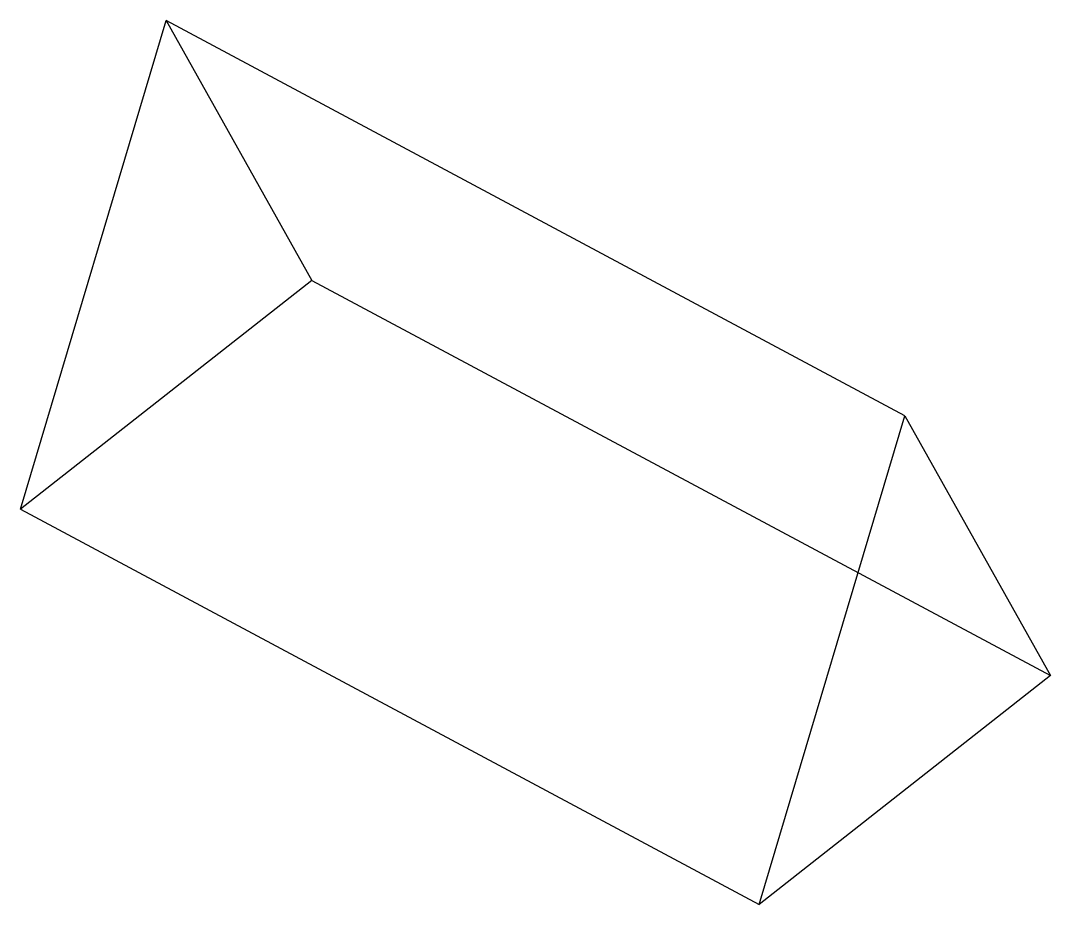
# Model space of a CAD drawing. Extents: x 170 to 278, y 93 to 186.
import ezdxf

# ---------------------------------------------------------------- set-up
doc = ezdxf.new("R2010")
doc.units = 0
doc.layers.get('0').update_dxf_attribs({"linetype": 'CONTINUOUS'})

msp = doc.modelspace()

# ---------------------------------------------------------------- linework, layer by layer
at = {"color": 7}
for p, q in [((169.881601, 134.331192), (185.151858, 185.556881)), ((185.151858, 185.556881), (200.422114, 158.309175)), ((262.593872, 144.140367), (185.151858, 185.556881)), ((200.422114, 158.309175), (169.881601, 134.331192)), ((200.422114, 158.309175), (277.864129, 116.892661)), ((247.323616, 92.914679), (262.593872, 144.140367)), ((262.593872, 144.140367), (277.864129, 116.892661)), ((169.881601, 134.331192), (247.323616, 92.914679)), ((277.864129, 116.892661), (247.323616, 92.914679))]:
    msp.add_line(p, q, dxfattribs=at)

doc.saveas('drawing.dxf')
